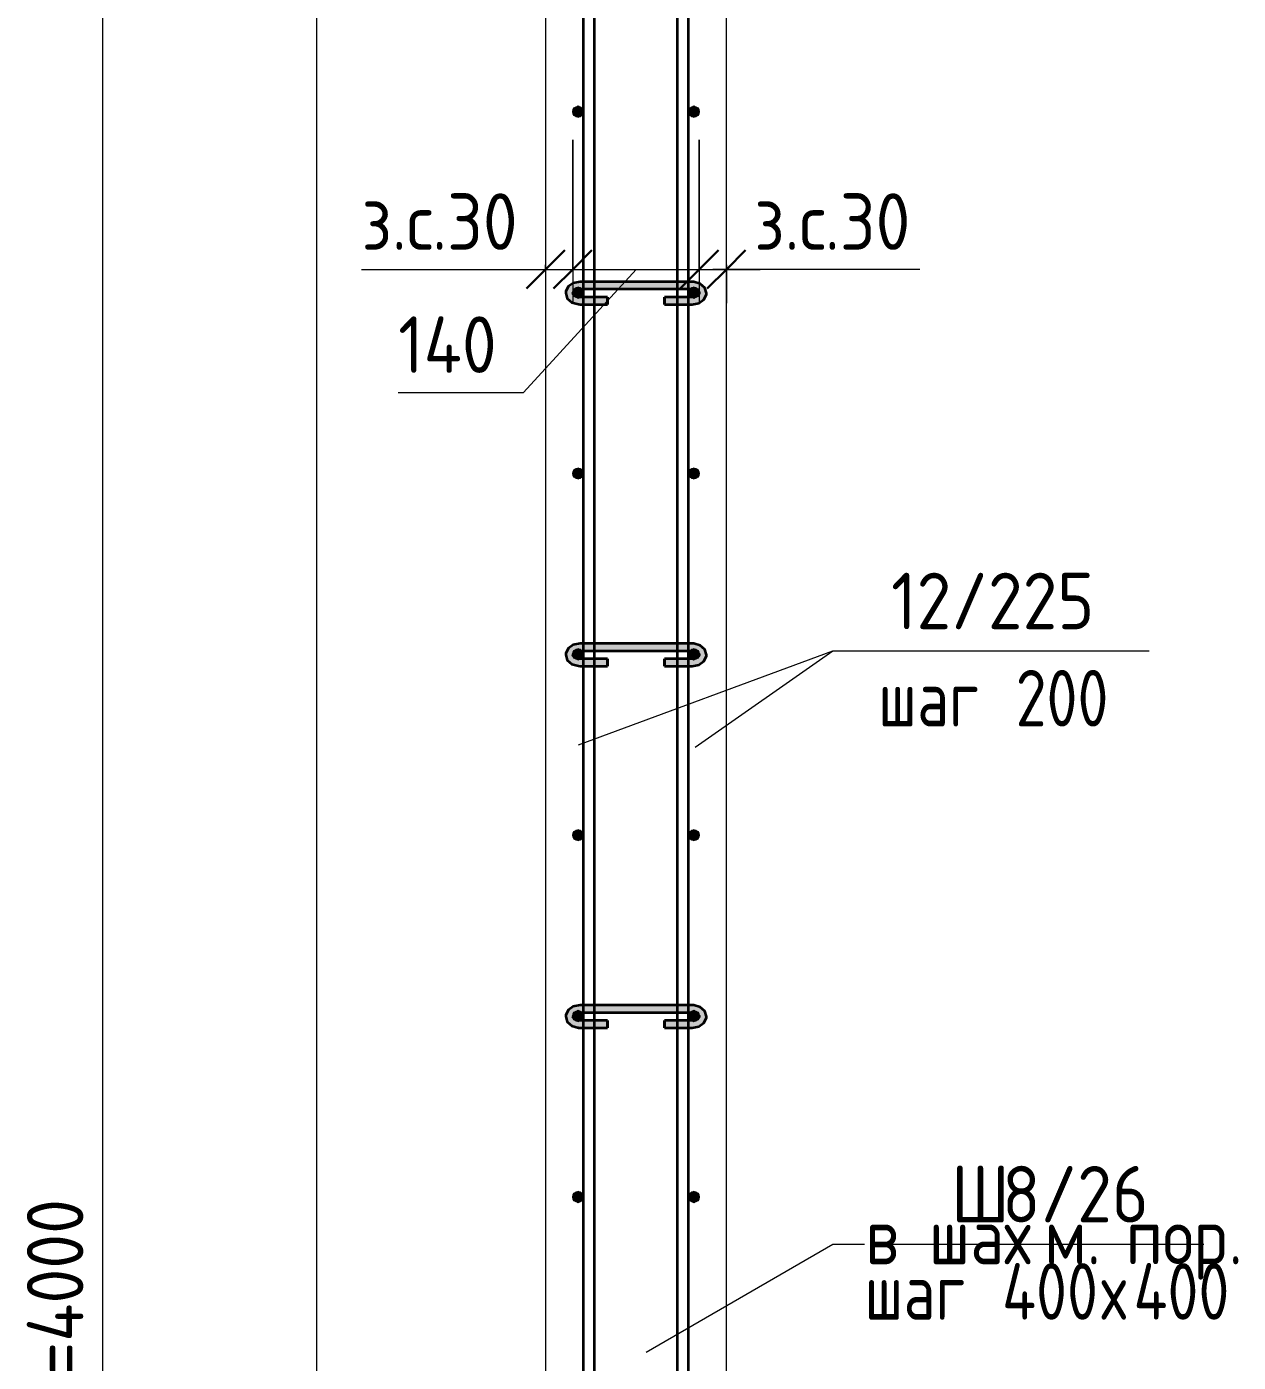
# Model space of a CAD drawing. Header units: millimetres. Extents: x 67134 to 121466, y -4758 to 13821.
# Drawn here: x 109148 to 110488, y -883 to 594 of the extents above; entities that cross this region are included whole.
import ezdxf

# ---------------------------------------------------------------- set-up
doc = ezdxf.new("R2010")
doc.units = ezdxf.units.MM
for name, color, linetype, lineweight in [('AA_Dim', 7, 'Continuous', 9), ('AA_Dim-25', 7, 'Continuous', 9), ('AA_Oformlenie', 7, 'Continuous', 9), ('AA_Vinoska', 7, 'Continuous', 9), ('AF_Stena_Опалубка', 253, 'Continuous', 20), ('Gen_Text', 7, 'Continuous', 9), ('KR_Armatura', 7, 'Continuous', 20), ('KR_Armatura_Tonkie', 7, 'Continuous', 20)]:
    doc.layers.add(name, color=color, linetype=linetype, lineweight=lineweight)
doc.styles.add('ISOCPEUR_6', font='isocpeur.ttf', dxfattribs={"width": 0.85, "height": 62.5})
doc.styles.add('ISOCPEUR_7', font='isocpeur.ttf', dxfattribs={"width": 0.9, "height": 62.5})
doc.styles.add('ISOCPEUR_8', font='isocpeur.ttf', dxfattribs={"width": 0.8, "height": 62.5})
doc.dimstyles.new('00_Точн_3_знака__прозр__2', dxfattribs={"dimscale": 304.8, "dimtxt": 62.248823, "dimasz": 0.139436, "dimexe": 0.123031, "dimexo": 0.082021, "dimgap": 0.008202, "dimtad": 1, "dimdec": 3, "dimrnd": 0.001, "dimdsep": 46, "dimtxsty": 'ISOCPEUR_7', "dimblk1": 'OBLIQUE', "dimblk2": 'OBLIQUE', "dimsah": 1, "dimcen": 0.09, "dimdle": 0.123031, "dimazin": 0, "dimtfac": 1, "dimtdec": 4, "dimtix": 1, "dimtmove": 1, "dimatfit": 3, "dimfxl": 1, "dimtvp": 1, "dimtolj": 1, "dimtzin": 0, "dimlwd": 18, "dimlwe": 18, "dimarcsym": 2})
doc.dimstyles.new('00_Точн_3_знака__прозр__3', dxfattribs={"dimscale": 304.8, "dimtxt": 62.248823, "dimasz": 0.139436, "dimexe": 0.123031, "dimexo": 0.082021, "dimgap": 0.008202, "dimtad": 1, "dimdec": 3, "dimrnd": 0.001, "dimdsep": 46, "dimtxsty": 'ISOCPEUR_7', "dimblk1": 'OBLIQUE', "dimblk2": 'OBLIQUE', "dimsah": 1, "dimcen": 0.09, "dimdle": 0.123031, "dimazin": 0, "dimtfac": 1, "dimtdec": 4, "dimtix": 1, "dimtmove": 0, "dimatfit": 3, "dimfxl": 1, "dimtvp": 1, "dimtolj": 1, "dimtzin": 0, "dimlwd": 18, "dimlwe": 18, "dimarcsym": 2})

# ---------------------------------------------------------------- blocks, each defined once
blk = doc.blocks.new('261_Шпилька массив _НесАрм_РабПлоск_ - 8 А240-4166799-2-2 Армирование')
at = {"layer": 'KR_Armatura_Tonkie', "lineweight": 35}
for points in [[(-11581.8, 288.2), (-11581.8, 295), (-11588, 296.5), (-11589.4, 298.2), (-11589.8, 299.5), (-11588.8, 302.3), (-11585.8, 304.4), (-11581.8, 305.2), (-11581.8, 312), (-11587.9, 311), (-11590.7, 309.7), (-11594.3, 306.6), (-11596.6, 303.8), (-11597.8, 299.5), (-11596.4, 294.9), (-11593.2, 291.5), (-11587.7, 289), (-11585.7, 288.7)], [(-11551.1, 305.2), (-11458, 305.2), (-11458, 312), (-11581.8, 311.9), (-11581.8, 305.2), (-11566, 305.2)], [(-11458, 288.2), (-11451.9, 289.1), (-11446.7, 291.5), (-11443.2, 295.2), (-11442, 299.5), (-11443.2, 303.8), (-11445.8, 307.5), (-11450.5, 310.5), (-11458, 311.9), (-11458, 305.2), (-11454, 304.4), (-11451.1, 302.3), (-11450.1, 299.3), (-11450.6, 297.9), (-11452.5, 296.3), (-11458, 294.9), (-11458, 289)], [(-11460.5, 304), (-11458, 304.1), (-11458, 305.2), (-11581.8, 305.2), (-11581.8, 304), (-11462, 304)], [(-11573.7, 288.2), (-11551.5, 288.2), (-11551.5, 295), (-11581.8, 294.9), (-11581.8, 288.2), (-11578, 288.2)], [(-11566, 287), (-11551.5, 287.2), (-11551.5, 288.2), (-11581.8, 288.2), (-11581.8, 287), (-11573.7, 287)], [(-11460.5, 288.2), (-11458, 288.2), (-11458, 295), (-11488.3, 294.9), (-11488.3, 288.2), (-11462, 288.2)], [(-11460.5, 287), (-11458, 287.2), (-11458, 288.2), (-11488.3, 288.2), (-11488.3, 287), (-11462, 287)], [(-11581.8, -111.8), (-11581.8, -105), (-11588, -103.5), (-11589.4, -101.8), (-11589.8, -100.5), (-11588.8, -97.7), (-11585.8, -95.6), (-11581.8, -94.8), (-11581.8, -88), (-11587.9, -89), (-11590.7, -90.3), (-11594.3, -93.4), (-11596.6, -96.2), (-11597.8, -100.5), (-11596.4, -105.1), (-11593.2, -108.5), (-11587.7, -111), (-11585.7, -111.3)], [(-11578.1, -94.8), (-11458, -94.8), (-11458, -88), (-11581.8, -88.1), (-11581.8, -94.8), (-11580.5, -94.8)], [(-11458, -111.8), (-11451.9, -110.9), (-11446.7, -108.5), (-11443.2, -104.8), (-11442, -100.5), (-11443.7, -95.4), (-11445.6, -92.6), (-11450.5, -89.5), (-11458, -88.1), (-11458, -94.8), (-11454, -95.6), (-11451.1, -97.7), (-11450.1, -100.7), (-11450.6, -102.1), (-11452.5, -103.7), (-11458, -105.1), (-11458, -111)], [(-11551.1, -96), (-11458, -95.9), (-11458, -94.8), (-11581.8, -94.8), (-11581.8, -96), (-11566, -96)], [(-11581.8, -111.8), (-11551.5, -111.8), (-11551.5, -105), (-11581.8, -105.1), (-11581.8, -111)], [(-11566, -113), (-11551.5, -112.8), (-11551.5, -111.8), (-11581.8, -111.8), (-11581.8, -113), (-11573.7, -113)], [(-11462, -111.8), (-11458, -111.8), (-11458, -105), (-11488.3, -105.1), (-11488.3, -111.8), (-11474, -111.8)], [(-11460.5, -113), (-11458, -112.8), (-11458, -111.8), (-11488.3, -111.8), (-11488.3, -113), (-11462, -113)], [(-11581.8, -511.8), (-11581.8, -505), (-11588, -503.5), (-11589.4, -501.8), (-11589.8, -500.5), (-11588.8, -497.7), (-11585.8, -495.6), (-11581.8, -494.8), (-11581.8, -488), (-11587.9, -489), (-11590.7, -490.3), (-11594.3, -493.4), (-11596.6, -496.2), (-11597.8, -500.5), (-11596.4, -505.1), (-11593.2, -508.5), (-11587.7, -511), (-11585.7, -511.3)], [(-11551.1, -494.8), (-11458, -494.8), (-11458, -488), (-11581.8, -488.1), (-11581.8, -494.8), (-11566, -494.8)], [(-11551.1, -496), (-11458, -495.9), (-11458, -494.8), (-11581.8, -494.8), (-11581.8, -496), (-11566, -496)], [(-11458, -511.8), (-11451.9, -510.9), (-11446.7, -508.5), (-11443.2, -504.8), (-11442, -500.5), (-11443.2, -496.2), (-11445.6, -492.6), (-11450.5, -489.5), (-11458, -488.1), (-11458, -494.8), (-11454, -495.6), (-11451.1, -497.7), (-11450.1, -500.7), (-11450.6, -502.1), (-11452.5, -503.7), (-11458, -505.1), (-11458, -511)], [(-11578, -511.8), (-11551.5, -511.8), (-11551.5, -505), (-11581.8, -505.1), (-11581.8, -511.8)], [(-11578, -513), (-11551.5, -512.8), (-11551.5, -511.8), (-11581.8, -511.8), (-11581.8, -513)], [(-11488.3, -511.8), (-11458, -511.8), (-11458, -505), (-11488.3, -505.1), (-11488.3, -511)], [(-11460.5, -513), (-11458, -512.8), (-11458, -511.8), (-11488.3, -511.8), (-11488.3, -513), (-11462, -513)]]:
    blk.add_hatch(color=256, dxfattribs=at).paths.add_polyline_path(points)
h = blk.add_hatch(color=256, dxfattribs=at)
h.paths.add_polyline_path([(-11581.8, 287), (-11581.8, 288.2), (-11588, 289.1), (-11593.2, 291.5), (-11593.8, 291.9), (-11589.4, 288.7), (-11587.9, 288), (-11585.3, 287.6)])
h.paths.add_polyline_path([(-11589.3, 301), (-11588, 302.6), (-11581.8, 304.1), (-11581.8, 305.2), (-11585.8, 304.4), (-11588.8, 302.3), (-11589, 301.7)])
h = blk.add_hatch(color=256, dxfattribs=at)
h.paths.add_polyline_path([(-11458, 287), (-11450.5, 288.5), (-11445.6, 291.6), (-11443.2, 295.2), (-11446.7, 291.5), (-11452.1, 289), (-11458, 288.2), (-11458, 287.2)])
h.paths.add_polyline_path([(-11450.8, 301.4), (-11451.1, 302.3), (-11454.6, 304.5), (-11458, 305.2), (-11458, 304), (-11457.4, 303.9), (-11451.1, 301.5)])
h = blk.add_hatch(color=256, dxfattribs=at)
h.paths.add_polyline_path([(-11581.8, -113), (-11581.8, -111.8), (-11588, -110.9), (-11593.2, -108.5), (-11593.8, -108.1), (-11589.4, -111.3), (-11587.9, -112), (-11585.3, -112.4)])
h.paths.add_polyline_path([(-11589.3, -99), (-11588, -97.4), (-11581.8, -95.9), (-11581.8, -94.8), (-11585.8, -95.6), (-11588.8, -97.7), (-11589, -98.3)])
h = blk.add_hatch(color=256, dxfattribs=at)
h.paths.add_polyline_path([(-11458, -113), (-11450.5, -111.5), (-11445.6, -108.4), (-11443.2, -104.8), (-11446.7, -108.5), (-11452.1, -111), (-11458, -111.8), (-11458, -112.8)])
h.paths.add_polyline_path([(-11450.8, -98.6), (-11451.1, -97.7), (-11454.6, -95.5), (-11458, -94.8), (-11458, -96), (-11457.4, -96.1), (-11451.1, -98.5)])
h = blk.add_hatch(color=256, dxfattribs=at)
h.paths.add_polyline_path([(-11581.8, -513), (-11581.8, -511.8), (-11588, -510.9), (-11593.2, -508.5), (-11591.7, -509.9), (-11589.4, -511.3), (-11587.9, -512), (-11585.3, -512.4)])
h.paths.add_polyline_path([(-11589.3, -499), (-11588, -497.4), (-11581.8, -495.9), (-11581.8, -494.8), (-11585.8, -495.6), (-11588.8, -497.7), (-11589, -498.3)])
h = blk.add_hatch(color=256, dxfattribs=at)
h.paths.add_polyline_path([(-11458, -513), (-11450.5, -511.5), (-11445.6, -508.4), (-11443.2, -504.8), (-11446.7, -508.5), (-11452.1, -511), (-11458, -511.8), (-11458, -512.8)])
h.paths.add_polyline_path([(-11450.8, -498.6), (-11451.1, -497.7), (-11454.6, -495.5), (-11458, -494.8), (-11458, -496), (-11457.4, -496.1), (-11451.1, -498.5)])
for p, q in [((-11578, 312), (-11581.8, 312)), ((-11566, 312), (-11578, 312)), ((-11474, 312), (-11566, 312)), ((-11462, 312), (-11474, 312)), ((-11458, 312), (-11462, 312)), ((-11581.8, 304), (-11578, 304)), ((-11578, 304), (-11566, 304)), ((-11566, 304), (-11474, 304)), ((-11474, 304), (-11462, 304)), ((-11462, 304), (-11458, 304)), ((-11578, 295), (-11581.8, 295)), ((-11581.8, 287), (-11578, 287)), ((-11566, 295), (-11578, 295)), ((-11578, 287), (-11566, 287)), ((-11551.5, 295), (-11566, 295)), ((-11566, 287), (-11551.5, 287)), ((-11551.5, 295), (-11551.5, 288.2)), ((-11551.5, 293.8), (-11551.5, 294.9)), ((-11551.5, 287.2), (-11551.5, 293.8)), ((-11551.5, 288.2), (-11551.5, 287)), ((-11474, 295), (-11488.3, 295)), ((-11488.3, 288.2), (-11488.3, 295)), ((-11488.3, 294.9), (-11488.3, 293.8)), ((-11488.3, 293.8), (-11488.3, 287.2)), ((-11488.3, 287), (-11488.3, 288.2)), ((-11488.3, 287), (-11474, 287)), ((-11462, 295), (-11474, 295)), ((-11474, 287), (-11462, 287)), ((-11458, 295), (-11462, 295)), ((-11462, 287), (-11458, 287)), ((-11578, -88), (-11581.8, -88)), ((-11566, -88), (-11578, -88)), ((-11474, -88), (-11566, -88)), ((-11462, -88), (-11474, -88)), ((-11458, -88), (-11462, -88)), ((-11581.8, -96), (-11578, -96)), ((-11578, -96), (-11566, -96)), ((-11566, -96), (-11474, -96)), ((-11474, -96), (-11462, -96)), ((-11462, -96), (-11458, -96)), ((-11578, -105), (-11581.8, -105)), ((-11581.8, -113), (-11578, -113)), ((-11566, -105), (-11578, -105)), ((-11578, -113), (-11566, -113)), ((-11551.5, -105), (-11566, -105)), ((-11566, -113), (-11551.5, -113)), ((-11551.5, -105), (-11551.5, -111.8)), ((-11551.5, -106.2), (-11551.5, -105.1)), ((-11551.5, -112.8), (-11551.5, -106.2)), ((-11551.5, -111.8), (-11551.5, -113)), ((-11474, -105), (-11488.3, -105)), ((-11488.3, -111.8), (-11488.3, -105)), ((-11488.3, -105.1), (-11488.3, -106.2)), ((-11488.3, -106.2), (-11488.3, -112.8)), ((-11488.3, -113), (-11488.3, -111.8)), ((-11488.3, -113), (-11474, -113)), ((-11462, -105), (-11474, -105)), ((-11474, -113), (-11462, -113)), ((-11458, -105), (-11462, -105)), ((-11462, -113), (-11458, -113)), ((-11578, -488), (-11581.8, -488)), ((-11581.8, -496), (-11578, -496)), ((-11566, -488), (-11578, -488)), ((-11578, -496), (-11566, -496)), ((-11474, -488), (-11566, -488)), ((-11566, -496), (-11474, -496)), ((-11462, -488), (-11474, -488)), ((-11474, -496), (-11462, -496)), ((-11458, -488), (-11462, -488)), ((-11462, -496), (-11458, -496)), ((-11578, -505), (-11581.8, -505)), ((-11581.8, -513), (-11578, -513)), ((-11566, -505), (-11578, -505)), ((-11578, -513), (-11566, -513)), ((-11551.5, -505), (-11566, -505)), ((-11566, -513), (-11551.5, -513)), ((-11551.5, -505), (-11551.5, -511.8)), ((-11551.5, -506.2), (-11551.5, -505.1)), ((-11551.5, -509.9), (-11551.5, -506.2)), ((-11551.5, -512.8), (-11551.5, -510)), ((-11551.5, -511.8), (-11551.5, -513)), ((-11474, -505), (-11488.3, -505)), ((-11488.3, -511.8), (-11488.3, -505)), ((-11488.3, -505.1), (-11488.3, -506.2)), ((-11488.3, -506.2), (-11488.3, -509.9)), ((-11488.3, -510), (-11488.3, -512.8)), ((-11488.3, -513), (-11488.3, -511.8)), ((-11488.3, -513), (-11474, -513)), ((-11462, -505), (-11474, -505)), ((-11474, -513), (-11462, -513)), ((-11458, -505), (-11462, -505)), ((-11462, -513), (-11458, -513))]:
    blk.add_line(p, q, dxfattribs=at)
at = {"layer": 'KR_Armatura_Tonkie', "lineweight": 35, "flags": 128}
for points in [[(-11581.8, 312), (-11589.4, 310.5), (-11595, 306.6), (-11597.7, 301.1), (-11597.8, 299.5)], [(-11442, 299.5), (-11443.9, 305.4), (-11448.9, 309.8), (-11456.1, 311.9), (-11458, 312)], [(-11597.8, 299.5), (-11596, 293.6), (-11591, 289.2), (-11583.7, 287.1), (-11581.8, 287)], [(-11589.8, 299.5), (-11588.9, 301.5), (-11585.1, 303.6), (-11581.8, 304)], [(-11581.8, 295), (-11586.9, 296.1), (-11589.5, 298.3), (-11589.8, 299.5)], [(-11458, 304), (-11453, 302.9), (-11450.3, 300.7), (-11450, 299.5)], [(-11458, 287), (-11450.4, 288.5), (-11444.8, 292.4), (-11442.1, 297.9), (-11442, 299.5)], [(-11450, 299.5), (-11451, 297.5), (-11454.7, 295.5), (-11458, 295)], [(-11581.8, -88), (-11589.4, -89.5), (-11595, -93.4), (-11597.7, -98.9), (-11597.8, -100.5)], [(-11442, -100.5), (-11443.9, -94.6), (-11448.9, -90.2), (-11456.1, -88.1), (-11458, -88)], [(-11597.8, -100.5), (-11596, -106.4), (-11591, -110.8), (-11583.7, -112.9), (-11581.8, -113)], [(-11589.8, -100.5), (-11588.9, -98.5), (-11585.1, -96.4), (-11581.8, -96)], [(-11581.8, -105), (-11586.9, -103.9), (-11589.5, -101.7), (-11589.8, -100.5)], [(-11458, -96), (-11453, -97.1), (-11450.3, -99.3), (-11450, -100.5)], [(-11458, -113), (-11450.4, -111.5), (-11444.8, -107.6), (-11442.1, -102.1), (-11442, -100.5)], [(-11450, -100.5), (-11451, -102.5), (-11454.7, -104.5), (-11458, -105)], [(-11581.8, -488), (-11589.4, -489.5), (-11595, -493.4), (-11597.7, -498.9), (-11597.8, -500.5)], [(-11597.8, -500.5), (-11596, -506.4), (-11591, -510.8), (-11583.7, -512.9), (-11581.8, -513)], [(-11589.8, -500.5), (-11588.9, -498.5), (-11585.1, -496.4), (-11581.8, -496)], [(-11581.8, -505), (-11586.9, -503.9), (-11589.5, -501.7), (-11589.8, -500.5)], [(-11442, -500.5), (-11443.9, -494.6), (-11448.9, -490.2), (-11456.1, -488.1), (-11458, -488)], [(-11458, -496), (-11453, -497.1), (-11450.3, -499.3), (-11450, -500.5)], [(-11458, -513), (-11450.4, -511.5), (-11444.8, -507.6), (-11442.1, -502.1), (-11442, -500.5)], [(-11450, -500.5), (-11451, -502.5), (-11454.7, -504.5), (-11458, -505)]]:
    blk.add_lwpolyline(points, dxfattribs=at)
blk = doc.blocks.new('011_Прямоугольник обрыва _ЭлУзла_ - 011_Прямоугольник обрыва _ЭлУзла_-4156433-2-2 Армирование')
at = {"layer": 'AA_Oformlenie'}
blk.add_line((-11873.1, -2057.9), (-11873.1, 623.8), dxfattribs=at)
blk = doc.blocks.new('DIMBLOCK114-2-2 Армирование')
at = {"layer": 'AA_Dim-25', "lineweight": 30}
for p, q in [((109232, 1100), (109210.8, 1121.2)), ((109232, 1100), (109253.3, 1078.8)), ((109232, -2900), (109210.8, -2878.8)), ((109232, -2900), (109253.3, -2921.2))]:
    blk.add_line(p, q, dxfattribs=at)
at = {"layer": 'AA_Dim-25', "lineweight": 18}
for p, q in [((109726.8, 1100), (109194.5, 1100)), ((109232, -2900), (109232, 1100)), ((109232, 1100), (109726.8, 1100)), ((109726.8, -2900), (109194.5, -2900)), ((109232, -2900), (109726.8, -2900))]:
    blk.add_line(p, q, dxfattribs=at)
at = {"layer": 'AA_Dim-25', "color": 0, "lineweight": 18, "insert": (109147.9, -1114.9), "char_height": 62.5, "width": 515.708, "attachment_point": 1, "rotation": 90, "line_spacing_factor": 1.149209, "style": 'ISOCPEUR_7'}
blk.add_mtext('200х19=4000', dxfattribs=at)
blk = doc.blocks.new('_Oblique')
at = {"color": 0, "linetype": 'ByBlock', "lineweight": -2}
blk.add_line((-0.5, -0.5), (0.5, 0.5), dxfattribs=at)
blk = doc.blocks.new('DIMBLOCK119-2-2 Армирование')
at = {"layer": 'AA_Dim-25', "lineweight": 18}
for p, q in [((109751.8, 469), (109751.8, 288.2)), ((109751.8, 325.7), (109751.8, 469)), ((109518.1, 325.7), (109726.3, 325.7)), ((109684.3, 325.7), (109751.8, 325.7)), ((109721.8, 330.7), (109721.8, 288.2)), ((109721.8, 325.7), (109721.8, 330.7)), ((109726.3, 325.7), (109736.8, 325.7))]:
    blk.add_line(p, q, dxfattribs=at)
at = {"layer": 'AA_Dim-25', "lineweight": 30}
for p, q in [((109721.8, 325.7), (109743.1, 346.9)), ((109751.8, 325.7), (109773.1, 346.9)), ((109721.8, 325.7), (109700.6, 304.4)), ((109751.8, 325.7), (109730.6, 304.4))]:
    blk.add_line(p, q, dxfattribs=at)
at = {"layer": 'AA_Dim-25', "color": 0, "lineweight": 18, "insert": (109518.1, 409.8), "char_height": 62.5, "width": 219.786, "attachment_point": 1, "line_spacing_factor": 1.149209, "style": 'ISOCPEUR_7'}
blk.add_mtext('з.с.30', dxfattribs=at)
blk = doc.blocks.new('DIMBLOCK120-2-2 Армирование')
at = {"layer": 'AA_Dim-25', "lineweight": 18}
for p, q in [((109751.8, 469), (109751.8, 288.2)), ((109751.8, 325.7), (109751.8, 469)), ((109891.8, 469), (109891.8, 288.2)), ((109891.8, 325.7), (109891.8, 469)), ((109697.4, 189.6), (109821.8, 325.7)), ((109751.8, 325.7), (109891.8, 325.7)), ((109558.7, 189.6), (109697.4, 189.6))]:
    blk.add_line(p, q, dxfattribs=at)
at = {"layer": 'AA_Dim-25', "lineweight": 30}
for p, q in [((109751.8, 325.7), (109773.1, 346.9)), ((109891.8, 325.7), (109913.1, 346.9)), ((109751.8, 325.7), (109730.6, 304.4)), ((109891.8, 325.7), (109870.6, 304.4))]:
    blk.add_line(p, q, dxfattribs=at)
at = {"layer": 'AA_Dim-25', "color": 0, "lineweight": 18, "insert": (109558.7, 273.7), "char_height": 62.5, "width": 136.469, "attachment_point": 1, "line_spacing_factor": 1.149209, "style": 'ISOCPEUR_7'}
blk.add_mtext('140', dxfattribs=at)
blk = doc.blocks.new('DIMBLOCK121-2-2 Армирование')
at = {"layer": 'AA_Dim-25', "lineweight": 18}
for p, q in [((109891.8, 469), (109891.8, 288.2)), ((109891.8, 325.7), (109891.8, 469)), ((109891.8, 325.7), (109959.3, 325.7)), ((109927.6, 325.7), (109906.8, 325.7)), ((109921.8, 330.7), (109921.8, 288.2)), ((109921.8, 325.7), (109921.8, 330.7)), ((110135.8, 325.7), (109927.6, 325.7))]:
    blk.add_line(p, q, dxfattribs=at)
at = {"layer": 'AA_Dim-25', "lineweight": 30}
for p, q in [((109891.8, 325.7), (109913.1, 346.9)), ((109921.8, 325.7), (109943.1, 346.9)), ((109891.8, 325.7), (109870.6, 304.4)), ((109921.8, 325.7), (109900.6, 304.4))]:
    blk.add_line(p, q, dxfattribs=at)
at = {"layer": 'AA_Dim-25', "color": 0, "lineweight": 18, "insert": (109952.6, 409.8), "char_height": 62.5, "width": 219.786, "attachment_point": 1, "line_spacing_factor": 1.149209, "style": 'ISOCPEUR_7'}
blk.add_mtext('з.с.30', dxfattribs=at)
blk = doc.blocks.new('042_М_Арматуры - Диам длина поз _ Комментарий-3662934-2-2 Армирование')
at = {"layer": 'AA_Vinoska'}
blk.add_line((-10831.3, -2781.2), (-10481.3, -2781.2), dxfattribs=at)

msp = doc.modelspace()

# ---------------------------------------------------------------- hatches: boundary and pattern name
at = {"layer": 'KR_Armatura'}
h = msp.add_hatch(color=256, dxfattribs=at)
edge = h.paths.add_edge_path()
edge.add_arc((109757.8028, 500), 6, 0, 360)
for points in [[(109757.8028, 494), (109762.9989, 497), (109762.9989, 503), (109757.8028, 506), (109752.6066, 503), (109752.6066, 497)], [(109885.8028, 494), (109890.9989, 497), (109890.9989, 503), (109885.8028, 506), (109880.6066, 503), (109880.6066, 497)], [(109757.8028, 294), (109762.9989, 297), (109762.9989, 303), (109757.8028, 306), (109752.6066, 303), (109752.6066, 297), (109754.3017, 296.0214)], [(109885.8028, 294), (109890.9989, 297), (109890.9989, 303), (109885.8028, 306), (109880.6066, 303), (109880.6066, 297), (109882.3017, 296.0214)], [(109757.8028, 94), (109762.9989, 97), (109762.9989, 103), (109757.8028, 106), (109752.6066, 103), (109752.6066, 97)], [(109885.8028, 94), (109890.9989, 97), (109890.9989, 103), (109885.8028, 106), (109880.6066, 103), (109880.6066, 97)], [(109757.8028, -106), (109762.9989, -103), (109762.9989, -97), (109757.8028, -94), (109752.6066, -97), (109752.6066, -103)], [(109885.8028, -106), (109890.9989, -103), (109890.9989, -97), (109885.8028, -94), (109880.6066, -97), (109880.6066, -103), (109881.343, -103.4251)], [(109757.8028, -306), (109762.9989, -303), (109762.9989, -297), (109757.8028, -294), (109752.6066, -297), (109752.6066, -303)], [(109885.8028, -306), (109890.9989, -303), (109890.9989, -297), (109885.8028, -294), (109880.6066, -297), (109880.6066, -303)], [(109757.8028, -506), (109762.9989, -503), (109762.9989, -497), (109757.8028, -494), (109752.6066, -497), (109752.6066, -503)], [(109885.8028, -506), (109890.9989, -503), (109890.9989, -497), (109885.8028, -494), (109880.6066, -497), (109880.6066, -503), (109881.343, -503.4251)], [(109757.8028, -706), (109762.9989, -703), (109762.9989, -697), (109757.8028, -694), (109752.6066, -697), (109752.6066, -703)], [(109885.8028, -706), (109890.9989, -703), (109890.9989, -697), (109885.8028, -694), (109880.6066, -697), (109880.6066, -703)]]:
    msp.add_hatch(color=256, dxfattribs=at).paths.add_polyline_path(points)
h = msp.add_hatch(color=256, dxfattribs=at)
edge = h.paths.add_edge_path()
edge.add_arc((109885.8028, 500), 6, 0, 360)
h = msp.add_hatch(color=256, dxfattribs=at)
edge = h.paths.add_edge_path()
edge.add_arc((109757.8028, 300), 6, 0, 360)
h = msp.add_hatch(color=256, dxfattribs=at)
edge = h.paths.add_edge_path()
edge.add_arc((109885.8028, 300), 6, 0, 360)
h = msp.add_hatch(color=256, dxfattribs=at)
edge = h.paths.add_edge_path()
edge.add_arc((109757.8028, 100), 6, 0, 360)
h = msp.add_hatch(color=256, dxfattribs=at)
edge = h.paths.add_edge_path()
edge.add_arc((109885.8028, 100), 6, 0, 360)
h = msp.add_hatch(color=256, dxfattribs=at)
edge = h.paths.add_edge_path()
edge.add_arc((109757.8028, -100), 6, 0, 360)
h = msp.add_hatch(color=256, dxfattribs=at)
edge = h.paths.add_edge_path()
edge.add_arc((109885.8028, -100), 6, 0, 360)
h = msp.add_hatch(color=256, dxfattribs=at)
edge = h.paths.add_edge_path()
edge.add_arc((109757.8028, -300), 6, 0, 360)
h = msp.add_hatch(color=256, dxfattribs=at)
edge = h.paths.add_edge_path()
edge.add_arc((109885.8028, -300), 6, 0, 360)
h = msp.add_hatch(color=256, dxfattribs=at)
edge = h.paths.add_edge_path()
edge.add_arc((109757.8028, -500), 6, 0, 360)
h = msp.add_hatch(color=256, dxfattribs=at)
edge = h.paths.add_edge_path()
edge.add_arc((109885.8028, -500), 6, 0, 360)
h = msp.add_hatch(color=256, dxfattribs=at)
edge = h.paths.add_edge_path()
edge.add_arc((109757.8028, -700), 6, 0, 360)
h = msp.add_hatch(color=256, dxfattribs=at)
edge = h.paths.add_edge_path()
edge.add_arc((109885.8028, -700), 6, 0, 360)

# ---------------------------------------------------------------- linework, layer by layer
at = {"layer": 'AA_Vinoska'}
for p, q in [((109758.1634, -199.988), (110039.5744, -96.134)), ((109887.413, -202.6166), (110039.5744, -96.134)), ((109833.0972, -871.7547), (110039.5744, -752.1299)), ((110039.5744, -752.1299), (110074.5621, -752.1299))]:
    msp.add_line(p, q, dxfattribs=at)
at = {"layer": 'AF_Stena_Опалубка'}
for p, q in [((109721.8028, 1330), (109721.8028, -2950)), ((109921.8028, -2950), (109921.8028, 1330))]:
    msp.add_line(p, q, dxfattribs=at)
at = {"layer": 'KR_Armatura'}
for p, q in [((109757.8028, 506), (109752.6066, 503)), ((109752.6066, 503), (109752.6066, 497)), ((109762.9989, 503), (109757.8028, 506)), ((109762.9989, 497), (109762.9989, 503)), ((109885.8028, 506), (109880.6066, 503)), ((109880.6066, 503), (109880.6066, 497)), ((109890.9989, 503), (109885.8028, 506)), ((109890.9989, 497), (109890.9989, 503)), ((109752.6066, 497), (109757.8028, 494)), ((109757.8028, 494), (109762.9989, 497)), ((109880.6066, 497), (109885.8028, 494)), ((109885.8028, 494), (109890.9989, 497)), ((109757.8028, 306), (109752.6066, 303)), ((109752.6066, 303), (109752.6066, 297)), ((109752.6066, 297), (109754.3017, 296.0214)), ((109754.3017, 296.0214), (109757.8028, 294)), ((109762.9989, 303), (109757.8028, 306)), ((109757.8028, 294), (109762.9989, 297)), ((109762.9989, 297), (109762.9989, 303)), ((109885.8028, 306), (109880.6066, 303)), ((109880.6066, 303), (109880.6066, 297)), ((109880.6066, 297), (109882.3017, 296.0214)), ((109882.3017, 296.0214), (109885.8028, 294)), ((109890.9989, 303), (109885.8028, 306)), ((109885.8028, 294), (109890.9989, 297)), ((109890.9989, 297), (109890.9989, 303)), ((109757.8028, 106), (109752.6066, 103)), ((109762.9989, 103), (109757.8028, 106)), ((109885.8028, 106), (109880.6066, 103)), ((109890.9989, 103), (109885.8028, 106)), ((109752.6066, 103), (109752.6066, 97)), ((109752.6066, 97), (109757.8028, 94)), ((109757.8028, 94), (109762.9989, 97)), ((109762.9989, 97), (109762.9989, 103)), ((109880.6066, 103), (109880.6066, 97)), ((109880.6066, 97), (109885.8028, 94)), ((109885.8028, 94), (109890.9989, 97)), ((109890.9989, 97), (109890.9989, 103)), ((109757.8028, -94), (109752.6066, -97)), ((109752.6066, -97), (109752.6066, -103)), ((109752.6066, -103), (109757.8028, -106)), ((109762.9989, -97), (109757.8028, -94)), ((109757.8028, -106), (109762.9989, -103)), ((109762.9989, -103), (109762.9989, -97)), ((109885.8028, -94), (109880.6066, -97)), ((109880.6066, -97), (109880.6066, -103)), ((109880.6066, -103), (109881.343, -103.4251)), ((109890.9989, -97), (109885.8028, -94)), ((109885.8028, -106), (109890.9989, -103)), ((109890.9989, -103), (109890.9989, -97)), ((109881.343, -103.4251), (109885.8028, -106)), ((109757.8028, -294), (109752.6066, -297)), ((109762.9989, -297), (109757.8028, -294)), ((109885.8028, -294), (109880.6066, -297)), ((109890.9989, -297), (109885.8028, -294)), ((109752.6066, -297), (109752.6066, -303)), ((109752.6066, -303), (109757.8028, -306)), ((109757.8028, -306), (109762.9989, -303)), ((109762.9989, -303), (109762.9989, -297)), ((109880.6066, -297), (109880.6066, -303)), ((109880.6066, -303), (109885.8028, -306)), ((109885.8028, -306), (109890.9989, -303)), ((109890.9989, -303), (109890.9989, -297)), ((109757.8028, -494), (109752.6066, -497)), ((109752.6066, -497), (109752.6066, -503)), ((109762.9989, -497), (109757.8028, -494)), ((109762.9989, -503), (109762.9989, -497)), ((109885.8028, -494), (109880.6066, -497)), ((109880.6066, -497), (109880.6066, -503)), ((109890.9989, -497), (109885.8028, -494)), ((109890.9989, -503), (109890.9989, -497)), ((109752.6066, -503), (109757.8028, -506)), ((109757.8028, -506), (109762.9989, -503)), ((109880.6066, -503), (109881.343, -503.4251)), ((109881.343, -503.4251), (109885.8028, -506)), ((109885.8028, -506), (109890.9989, -503)), ((109757.8028, -694), (109752.6066, -697)), ((109762.9989, -697), (109757.8028, -694)), ((109885.8028, -694), (109880.6066, -697)), ((109890.9989, -697), (109885.8028, -694)), ((109752.6066, -697), (109752.6066, -703)), ((109752.6066, -703), (109757.8028, -706)), ((109757.8028, -706), (109762.9989, -703)), ((109762.9989, -703), (109762.9989, -697)), ((109880.6066, -697), (109880.6066, -703)), ((109880.6066, -703), (109885.8028, -706)), ((109885.8028, -706), (109890.9989, -703)), ((109890.9989, -703), (109890.9989, -697))]:
    msp.add_line(p, q, dxfattribs=at)
for centre in [(109757.8028, 500), (109885.8028, 500), (109757.8028, 300), (109885.8028, 300), (109757.8028, 100), (109885.8028, 100), (109757.8028, -100), (109885.8028, -100), (109757.8028, -300), (109885.8028, -300), (109757.8028, -500), (109885.8028, -500), (109757.8028, -700), (109885.8028, -700)]:
    msp.add_circle(centre, 6, dxfattribs=at)
at = {"layer": 'KR_Armatura_Tonkie', "lineweight": 35}
for p, q in [((109763.8028, -2950), (109763.8028, 1322)), ((109775.8028, -2950), (109775.8028, 1322)), ((109867.8028, -2950), (109867.8028, 1322)), ((109879.8028, -2950), (109879.8028, 1322))]:
    msp.add_line(p, q, dxfattribs=at)

# ---------------------------------------------------------------- block references
at = {"layer": 'AA_Oformlenie'}
msp.add_blockref('011_Прямоугольник обрыва _ЭлУзла_ - 011_Прямоугольник обрыва _ЭлУзла_-4156433-2-2 Армирование', (121341.8028, 0), dxfattribs=at)
at = {"layer": 'AA_Vinoska'}
for p in [(120870.8819, 2685.0703), (120870.8819, 2685.0703), (120931.2286, 2029.0744)]:
    msp.add_blockref('042_М_Арматуры - Диам длина поз _ Комментарий-3662934-2-2 Армирование', p, dxfattribs=at)
at = {"layer": 'KR_Armatura_Tonkie', "lineweight": 35}
msp.add_blockref('261_Шпилька массив _НесАрм_РабПлоск_ - 8 А240-4166799-2-2 Армирование', (121341.8028, 0), dxfattribs=at)

# ---------------------------------------------------------------- texts
at = {"layer": 'AA_Vinoska', "char_height": 62.5, "attachment_point": 1}
for s, insert, width, style in [('12/225', (110104.0029, -9.7814), 277.784719, 'ISOCPEUR_7'), ('12/225', (110104.0029, -9.7814), 277.784719, 'ISOCPEUR_7'), (' 200', (110210.0008, -117.2577), 166.751, 'ISOCPEUR_8'), (' 200', (110210.0008, -117.2577), 166.751, 'ISOCPEUR_8'), ('шаг', (110089.6154, -117.2577), 145.907125, 'ISOCPEUR_8'), ('шаг', (110089.6154, -117.2577), 145.907125, 'ISOCPEUR_8'), ('\\fISOCPEUR|b0|i0|c204|p34|;\\W.9;Ш', (110170.3121, -665.7773), 68.544281, 'ISOCPEUR_7'), ('8/26', (110226.8668, -665.7773), 194.810062, 'ISOCPEUR_7'), (' 400', (110194.9475, -773.2536), 171.561125, 'ISOCPEUR_8'), ('400', (110372.2184, -773.2536), 134.6835, 'ISOCPEUR_8'), ('шаг', (110074.5621, -773.2536), 145.907125, 'ISOCPEUR_8'), ('\\fISOCPEUR|b0|i0|c204|p34|;\\W.8;х', (110336.4996, -773.2536), 43.291125, 'ISOCPEUR_8')]:
    msp.add_mtext(s, dxfattribs=dict(at, insert=insert, width=width, style=style))
at = {"layer": 'Gen_Text', "char_height": 62.5, "attachment_point": 1, "style": 'ISOCPEUR_6'}
for s, insert, width in [('\\fISOCPEUR|b0|i0|c204|p34|;\\W.85; ', (110113.3904, -711.9925), 39.182477), ('\\fISOCPEUR|b0|i0|c204|p34|;\\W.85;в', (110075.4393, -711.9925), 45.99682), ('шах', (110145.7192, -711.9925), 155.02632), ('м. ', (110273.6287, -711.9925), 109.0295), ('пор', (110363.5871, -711.9925), 137.990461), ('\\fISOCPEUR|b0|i0|c204|p34|;\\W.85;.', (110477.4406, -711.9925), 18.739445)]:
    msp.add_mtext(s, dxfattribs=dict(at, insert=insert, width=width))

# ---------------------------------------------------------------- dimensions: what is measured, and where the dimension line sits
at = {"layer": 'AA_Dim', "lineweight": 18}
dim = msp.add_linear_dim(base=(109232.0394, 1100), p1=(109751.8028, -2900), p2=(109751.8028, 1100), angle=90, dimstyle='00_Точн_3_знака__прозр__3', override={"dimpost": '200х19=<>', "dimfxl": 4000}, dxfattribs=at)
dim.commit()
dim.dimension.update_dxf_attribs({"geometry": 'DIMBLOCK114-2-2 Армирование', "text_midpoint": (109198.2894, -900)})
for base, p1, p2, override, picture, middle in [((109751.8028, 325.6756), (109721.8028, 355.7276), (109751.8028, 494), {"dimpost": 'з.с.<>', "dimfxl": 141.489406}, 'DIMBLOCK119-2-2 Армирование', (109628.0372, 368.1624)), ((109891.8028, 325.6756), (109751.8028, 494), (109891.8028, 494), {"dimpost": '<>', "dimfxl": 140}, 'DIMBLOCK120-2-2 Армирование', (109626.9213, 232.069)), ((109921.8028, 325.6756), (109891.8028, 494), (109921.8028, 355.7276), {"dimpost": 'з.с.<>', "dimfxl": 141.489406}, 'DIMBLOCK121-2-2 Армирование', (110062.5311, 368.1624))]:
    dim = msp.add_linear_dim(base=base, p1=p1, p2=p2, dimstyle='00_Точн_3_знака__прозр__2', override=override, dxfattribs=at)
    dim.commit()
    dim.dimension.update_dxf_attribs({"geometry": picture, "text_midpoint": middle, "dimtype": 160})

doc.saveas('drawing.dxf')
